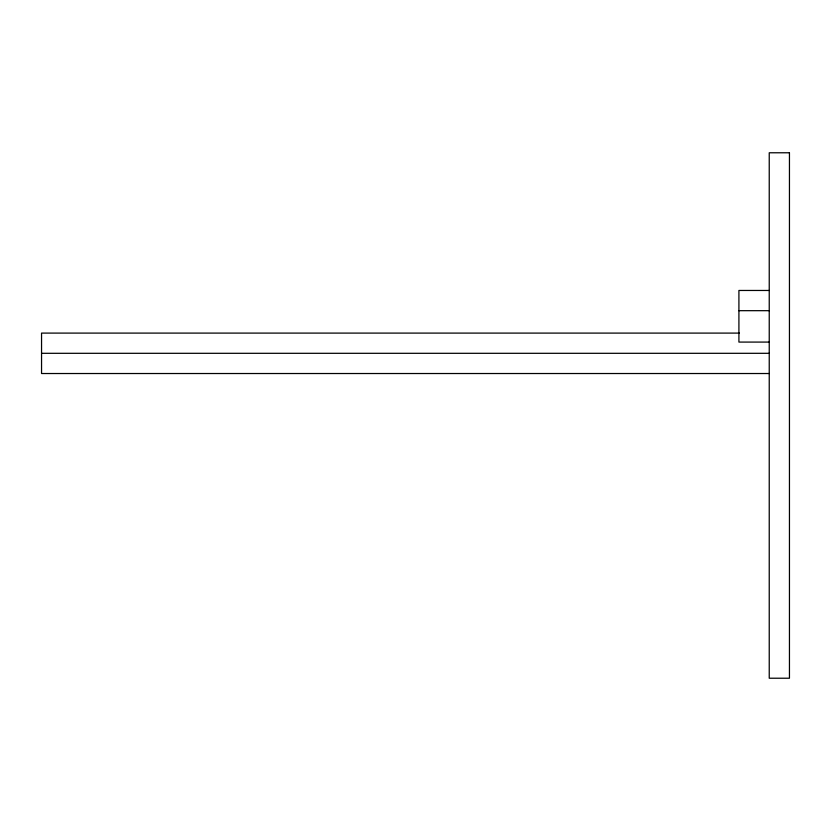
<?xml version="1.0" encoding="UTF-8"?>
<svg xmlns="http://www.w3.org/2000/svg" width="831" height="831" viewBox="0 0 831 831"><rect width="100%" height="100%" fill="white"/><g stroke="black" fill="none" stroke-linecap="round" stroke-linejoin="round"><path stroke-width="1.25" d="M769.236 290.466L738.915 290.466L738.915 342.081L769.236 342.081M738.915 310.68L769.236 310.68M739.403 333.096L41.55 333.096L41.55 373.524L769.236 373.524M41.55 353.31L769.236 353.31M789.45 152.779L769.236 152.779L769.236 678.221L789.45 678.221L789.45 152.779"/></g></svg>
